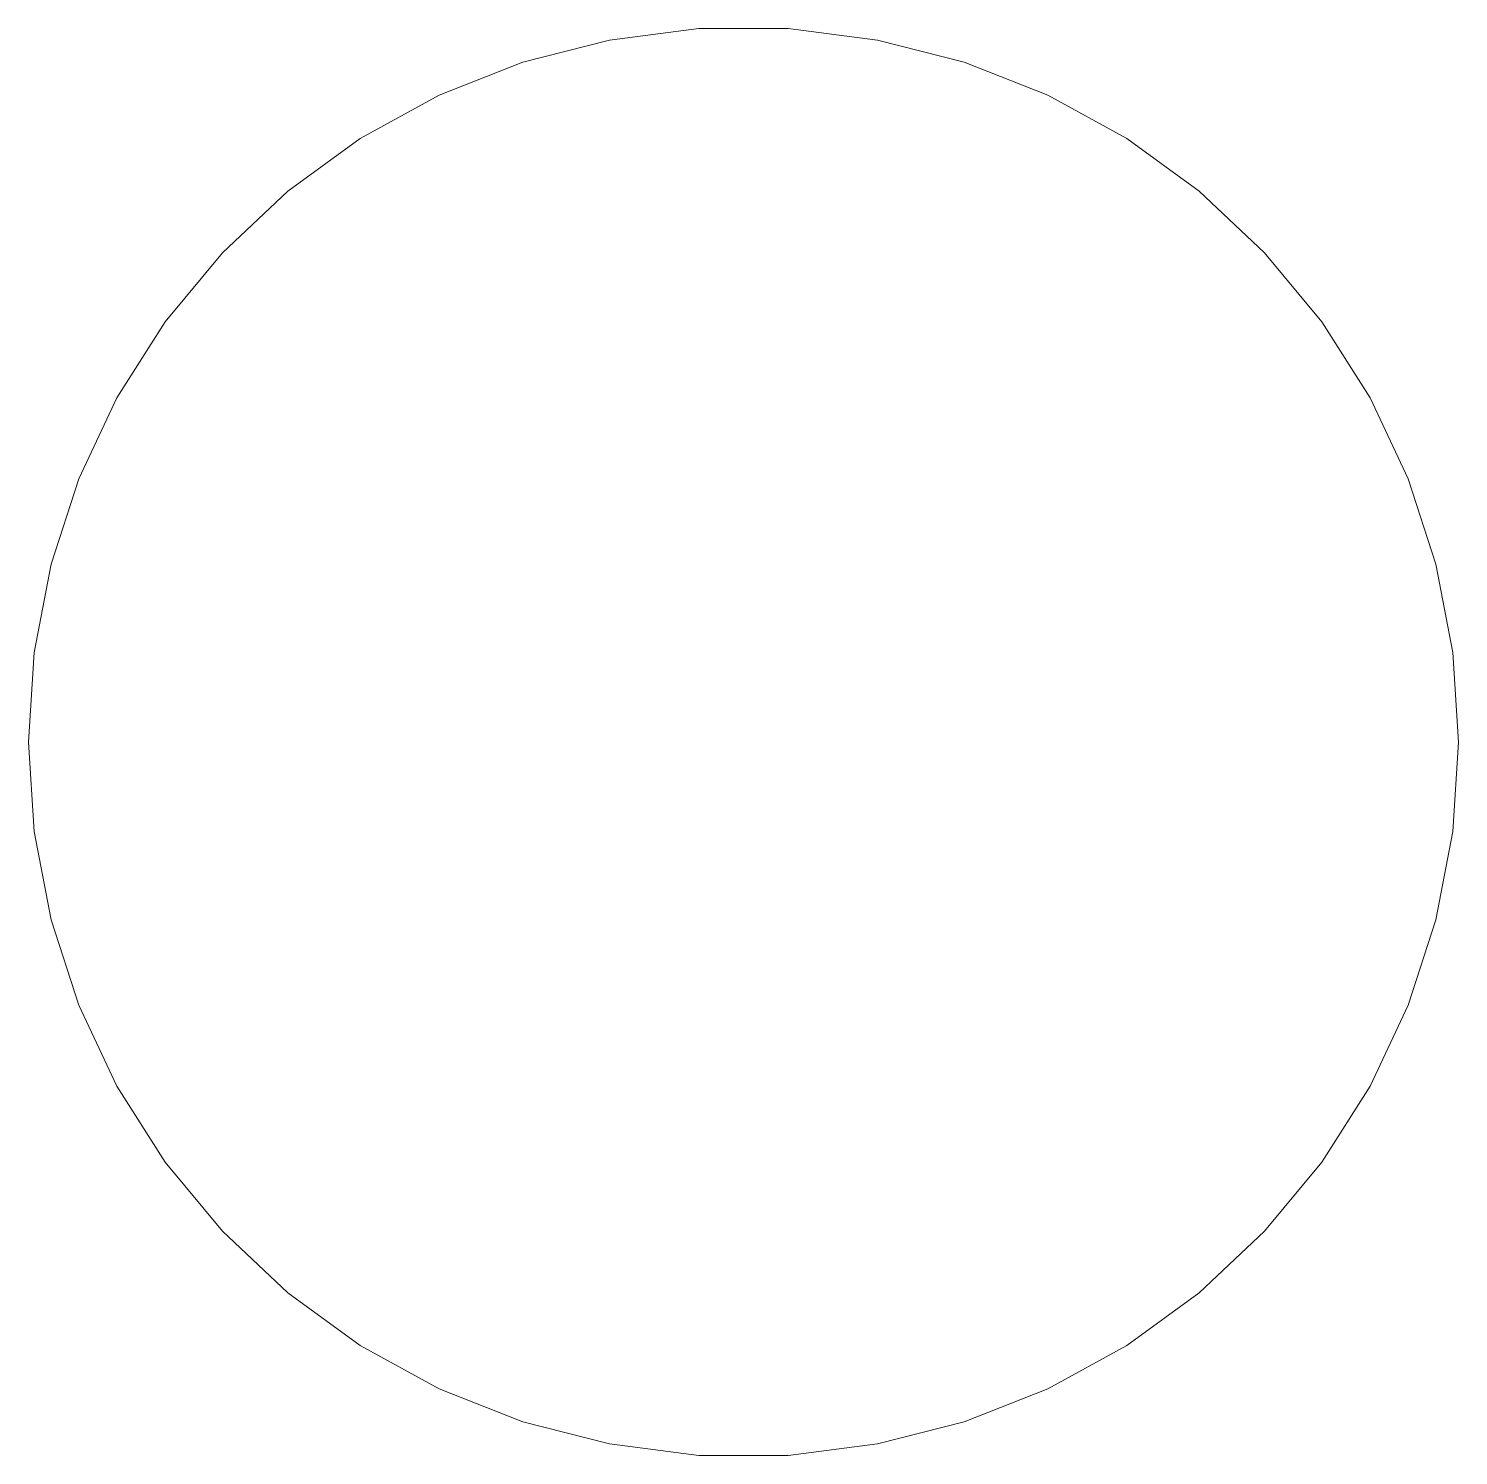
# Model space of a CAD drawing. Header units: millimetres. Extents: x -309 to 309, y -561 to 295.
# Drawn here: x -102.75 to -98.25, y -27.246 to -22.754 of the extents above; entities that cross this region are included whole.
import ezdxf

# ---------------------------------------------------------------- set-up
doc = ezdxf.new("R2010")
doc.units = ezdxf.units.MM
doc.layers.get('0').update_dxf_attribs({"linetype": 'CONTINUOUS', "lineweight": 0})

msp = doc.modelspace()

# ---------------------------------------------------------------- linework, layer by layer
for p, q in [((-100.922, -22.79), (-100.641, -22.754)), ((-100.641, -22.754), (-100.359, -22.754)), ((-100.359, -22.754), (-100.078, -22.79)), ((-101.195, -22.86), (-100.922, -22.79)), ((-100.078, -22.79), (-99.805, -22.86)), ((-101.458, -22.964), (-101.195, -22.86)), ((-99.805, -22.86), (-99.542, -22.964)), ((-101.706, -23.1), (-101.458, -22.964)), ((-99.542, -22.964), (-99.294, -23.1)), ((-101.934, -23.266), (-101.706, -23.1)), ((-99.294, -23.1), (-99.066, -23.266)), ((-102.14, -23.46), (-101.934, -23.266)), ((-99.066, -23.266), (-98.86, -23.46)), ((-102.32, -23.677), (-102.14, -23.46)), ((-98.86, -23.46), (-98.68, -23.677)), ((-102.472, -23.916), (-102.32, -23.677)), ((-98.68, -23.677), (-98.528, -23.916)), ((-102.592, -24.172), (-102.472, -23.916)), ((-98.528, -23.916), (-98.408, -24.172)), ((-102.679, -24.44), (-102.592, -24.172)), ((-98.408, -24.172), (-98.321, -24.44)), ((-102.732, -24.718), (-102.679, -24.44)), ((-98.321, -24.44), (-98.268, -24.718)), ((-102.75, -25), (-102.732, -24.718)), ((-98.268, -24.718), (-98.25, -25)), ((-102.732, -25.282), (-102.75, -25)), ((-98.25, -25), (-98.268, -25.282)), ((-102.679, -25.56), (-102.732, -25.282)), ((-98.268, -25.282), (-98.321, -25.56)), ((-102.592, -25.828), (-102.679, -25.56)), ((-98.321, -25.56), (-98.408, -25.828)), ((-102.472, -26.084), (-102.592, -25.828)), ((-98.408, -25.828), (-98.528, -26.084)), ((-102.32, -26.323), (-102.472, -26.084)), ((-98.528, -26.084), (-98.68, -26.323)), ((-102.14, -26.54), (-102.32, -26.323)), ((-98.68, -26.323), (-98.86, -26.54)), ((-101.934, -26.734), (-102.14, -26.54)), ((-98.86, -26.54), (-99.066, -26.734)), ((-101.706, -26.9), (-101.934, -26.734)), ((-99.066, -26.734), (-99.294, -26.9)), ((-101.458, -27.036), (-101.706, -26.9)), ((-99.294, -26.9), (-99.542, -27.036)), ((-101.195, -27.14), (-101.458, -27.036)), ((-99.542, -27.036), (-99.805, -27.14)), ((-100.922, -27.21), (-101.195, -27.14)), ((-99.805, -27.14), (-100.078, -27.21)), ((-100.641, -27.246), (-100.922, -27.21)), ((-100.078, -27.21), (-100.359, -27.246)), ((-100.359, -27.246), (-100.641, -27.246))]:
    msp.add_line(p, q)

doc.saveas('drawing.dxf')
